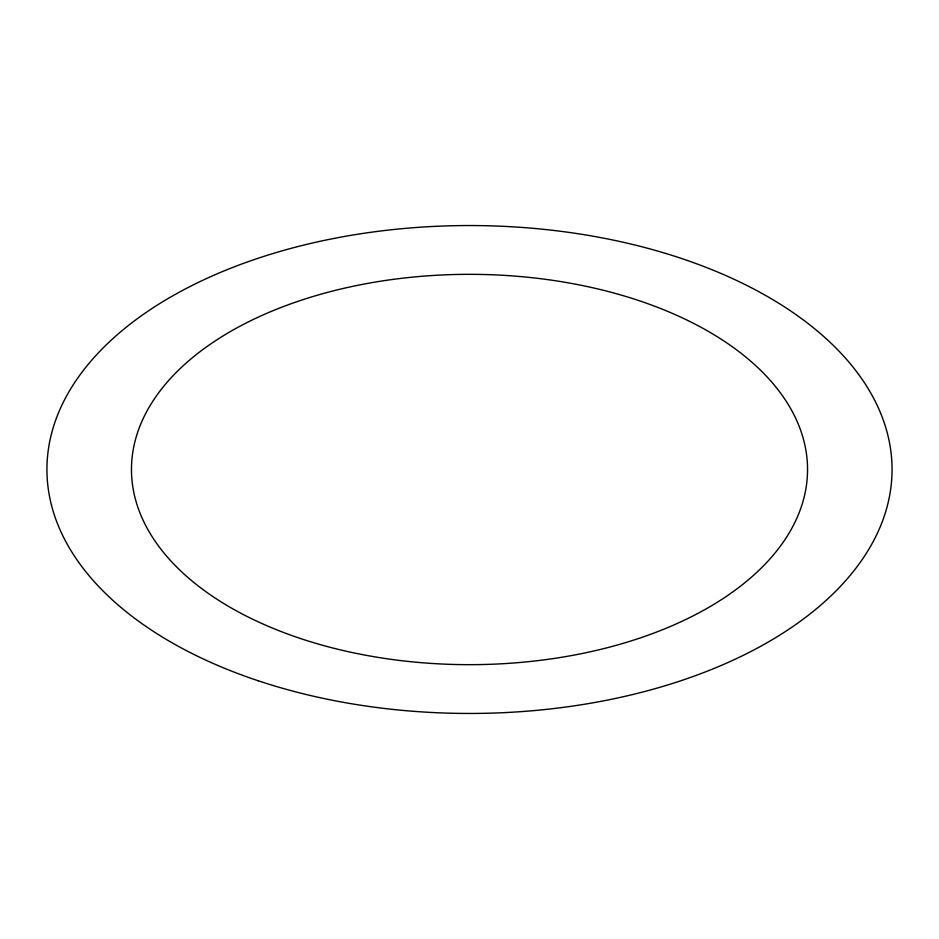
<?xml version="1.0" encoding="UTF-8"?>
<svg xmlns="http://www.w3.org/2000/svg" width="939" height="939" viewBox="0 0 939 939"><rect width="100%" height="100%" fill="white"/><g stroke="black" fill="none" stroke-linecap="round" stroke-linejoin="round"><path stroke-width="1.41" d="M258.225 680.775A422.55 243.952 0 0 0 892.05 469.5A422.55 243.952 0 0 0 258.225 258.225A422.55 243.952 0 0 0 258.225 680.775M300.48 638.52A338.04 195.171 0 0 0 807.54 469.5A338.04 195.171 0 0 0 300.48 300.48A338.04 195.171 0 0 0 300.48 638.52"/></g></svg>
